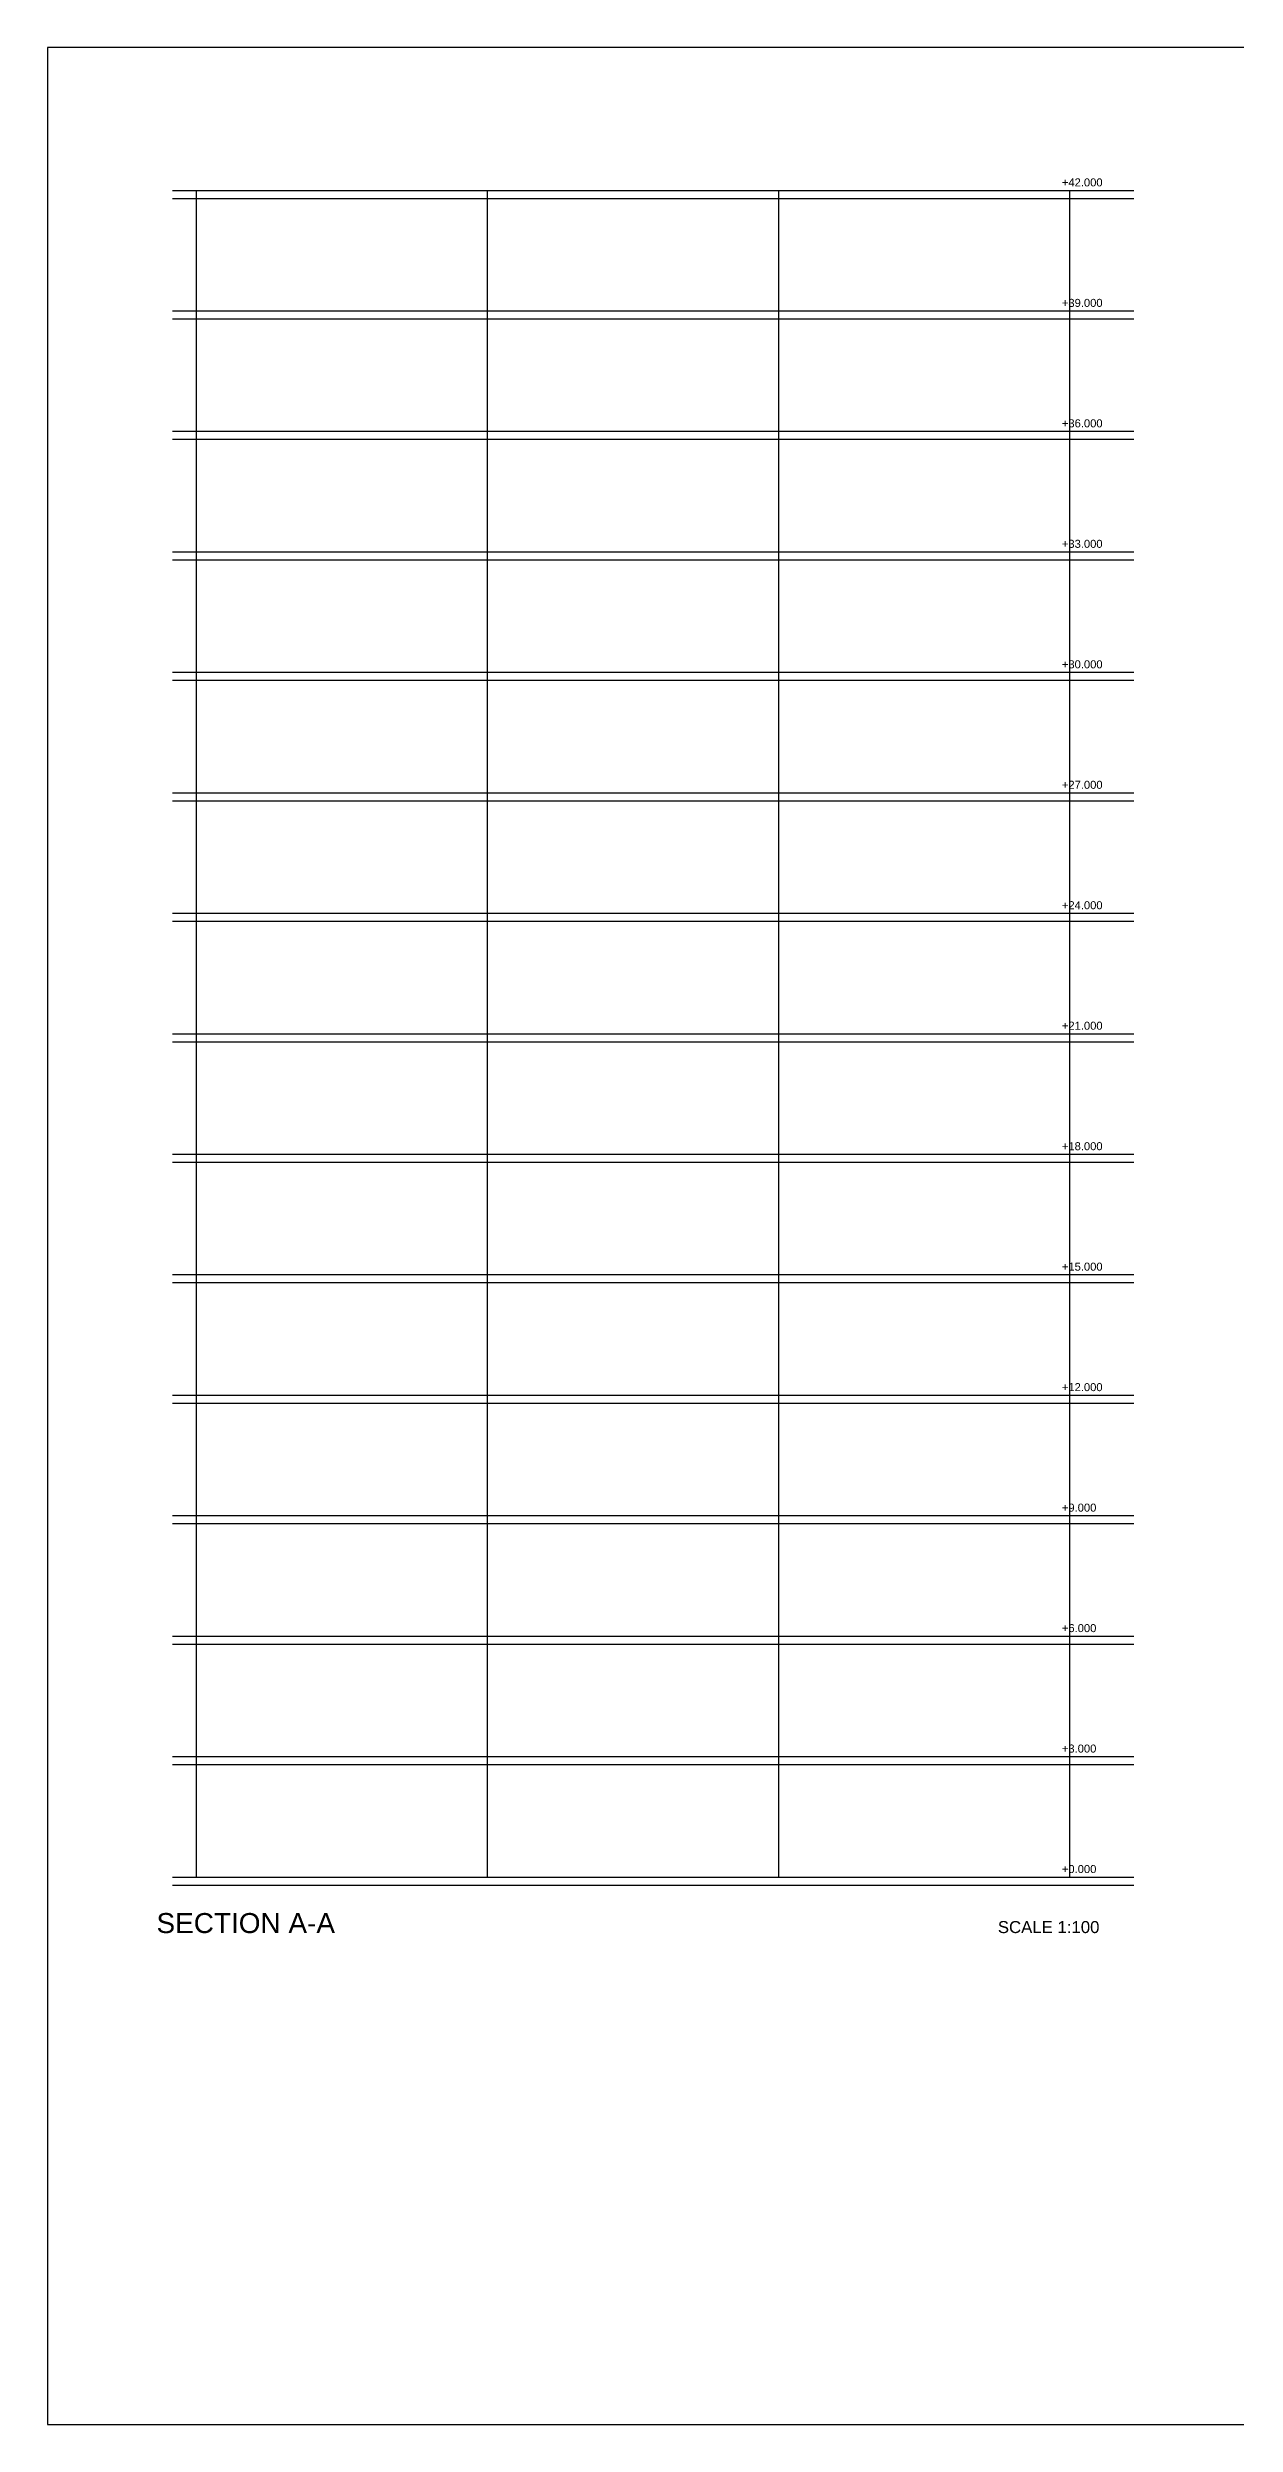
# Model space of a CAD drawing. Header units: millimetres. Extents: x 0 to 5841, y 0 to 594.
# Drawn here: x 4000 to 4297, y 0 to 594 of the extents above; entities that cross this region are included whole.
import ezdxf

# ---------------------------------------------------------------- set-up
doc = ezdxf.new("R2010")
doc.units = ezdxf.units.MM
for name, color, linetype in [('FRAME', 7, 'Continuous'), ('LEVEL', 7, 'Continuous'), ('SECTION', 7, 'Continuous'), ('TITLES', 7, 'Continuous')]:
    doc.layers.add(name, color=color, linetype=linetype)
doc.styles.add('Arial', font='arial.ttf')

msp = doc.modelspace()

# ---------------------------------------------------------------- linework, layer by layer
at = {"layer": 'FRAME'}
msp.add_lwpolyline([(4000, 0), (4841, 0), (4841, 594), (4000, 594)], close=True, dxfattribs=at)
at = {"layer": 'SECTION'}
for p, q in [((4031.23, 558.3), (4091.3, 558.3)), ((4031.23, 556.3), (4091.3, 556.3)), ((4037.23, 488.05), (4037.23, 558.3)), ((4091.3, 558.3), (4151.38, 558.3)), ((4091.3, 556.3), (4151.38, 556.3)), ((4110, 488.05), (4110, 558.3)), ((4151.38, 558.3), (4211.45, 558.3)), ((4151.38, 556.3), (4211.45, 556.3)), ((4182.76, 488.05), (4182.76, 558.3)), ((4211.45, 558.3), (4271.53, 558.3)), ((4211.45, 556.3), (4271.53, 556.3)), ((4255.53, 488.05), (4255.53, 558.3)), ((4031.23, 528.19), (4091.3, 528.19)), ((4031.23, 526.19), (4091.3, 526.19)), ((4091.3, 528.19), (4151.38, 528.19)), ((4091.3, 526.19), (4151.38, 526.19)), ((4151.38, 528.19), (4211.45, 528.19)), ((4151.38, 526.19), (4211.45, 526.19)), ((4211.45, 528.19), (4271.53, 528.19)), ((4211.45, 526.19), (4271.53, 526.19)), ((4031.23, 498.09), (4091.3, 498.09)), ((4031.23, 496.09), (4091.3, 496.09)), ((4091.3, 498.09), (4151.38, 498.09)), ((4091.3, 496.09), (4151.38, 496.09)), ((4151.38, 498.09), (4211.45, 498.09)), ((4151.38, 496.09), (4211.45, 496.09)), ((4211.45, 498.09), (4271.53, 498.09)), ((4211.45, 496.09), (4271.53, 496.09)), ((4037.23, 417.8), (4037.23, 488.05)), ((4110, 417.8), (4110, 488.05)), ((4182.76, 417.8), (4182.76, 488.05)), ((4255.53, 417.8), (4255.53, 488.05)), ((4031.23, 467.98), (4091.3, 467.98)), ((4031.23, 465.98), (4091.3, 465.98)), ((4091.3, 467.98), (4151.38, 467.98)), ((4091.3, 465.98), (4151.38, 465.98)), ((4151.38, 467.98), (4211.45, 467.98)), ((4151.38, 465.98), (4211.45, 465.98)), ((4211.45, 467.98), (4271.53, 467.98)), ((4211.45, 465.98), (4271.53, 465.98)), ((4031.23, 437.87), (4091.3, 437.87)), ((4031.23, 435.87), (4091.3, 435.87)), ((4091.3, 437.87), (4151.38, 437.87)), ((4091.3, 435.87), (4151.38, 435.87)), ((4151.38, 437.87), (4211.45, 437.87)), ((4151.38, 435.87), (4211.45, 435.87)), ((4211.45, 437.87), (4271.53, 437.87)), ((4211.45, 435.87), (4271.53, 435.87)), ((4037.23, 347.55), (4037.23, 417.8)), ((4110, 347.55), (4110, 417.8)), ((4182.76, 347.55), (4182.76, 417.8)), ((4255.53, 347.55), (4255.53, 417.8)), ((4031.23, 407.76), (4091.3, 407.76)), ((4031.23, 405.76), (4091.3, 405.76)), ((4091.3, 407.76), (4151.38, 407.76)), ((4091.3, 405.76), (4151.38, 405.76)), ((4151.38, 407.76), (4211.45, 407.76)), ((4151.38, 405.76), (4211.45, 405.76)), ((4211.45, 407.76), (4271.53, 407.76)), ((4211.45, 405.76), (4271.53, 405.76)), ((4031.23, 377.66), (4091.3, 377.66)), ((4031.23, 375.66), (4091.3, 375.66)), ((4091.3, 377.66), (4151.38, 377.66)), ((4091.3, 375.66), (4151.38, 375.66)), ((4151.38, 377.66), (4211.45, 377.66)), ((4151.38, 375.66), (4211.45, 375.66)), ((4211.45, 377.66), (4271.53, 377.66)), ((4211.45, 375.66), (4271.53, 375.66)), ((4031.23, 347.55), (4091.3, 347.55)), ((4031.23, 345.55), (4091.3, 345.55)), ((4037.23, 277.3), (4037.23, 347.55)), ((4091.3, 347.55), (4151.38, 347.55)), ((4091.3, 345.55), (4151.38, 345.55)), ((4110, 277.3), (4110, 347.55)), ((4151.38, 347.55), (4211.45, 347.55)), ((4151.38, 345.55), (4211.45, 345.55)), ((4182.76, 277.3), (4182.76, 347.55)), ((4211.45, 347.55), (4271.53, 347.55)), ((4211.45, 345.55), (4271.53, 345.55)), ((4255.53, 277.3), (4255.53, 347.55)), ((4031.23, 317.44), (4091.3, 317.44)), ((4031.23, 315.44), (4091.3, 315.44)), ((4091.3, 317.44), (4151.38, 317.44)), ((4091.3, 315.44), (4151.38, 315.44)), ((4151.38, 317.44), (4211.45, 317.44)), ((4151.38, 315.44), (4211.45, 315.44)), ((4211.45, 317.44), (4271.53, 317.44)), ((4211.45, 315.44), (4271.53, 315.44)), ((4031.23, 287.34), (4091.3, 287.34)), ((4031.23, 285.34), (4091.3, 285.34)), ((4091.3, 287.34), (4151.38, 287.34)), ((4091.3, 285.34), (4151.38, 285.34)), ((4151.38, 287.34), (4211.45, 287.34)), ((4151.38, 285.34), (4211.45, 285.34)), ((4211.45, 287.34), (4271.53, 287.34)), ((4211.45, 285.34), (4271.53, 285.34)), ((4037.23, 207.05), (4037.23, 277.3)), ((4110, 207.05), (4110, 277.3)), ((4182.76, 207.05), (4182.76, 277.3)), ((4255.53, 207.05), (4255.53, 277.3)), ((4031.23, 257.23), (4091.3, 257.23)), ((4091.3, 257.23), (4151.38, 257.23)), ((4151.38, 257.23), (4211.45, 257.23)), ((4211.45, 257.23), (4271.53, 257.23)), ((4031.23, 255.23), (4091.3, 255.23)), ((4091.3, 255.23), (4151.38, 255.23)), ((4151.38, 255.23), (4211.45, 255.23)), ((4211.45, 255.23), (4271.53, 255.23)), ((4031.23, 227.12), (4091.3, 227.12)), ((4091.3, 227.12), (4151.38, 227.12)), ((4151.38, 227.12), (4211.45, 227.12)), ((4211.45, 227.12), (4271.53, 227.12)), ((4031.23, 225.12), (4091.3, 225.12)), ((4091.3, 225.12), (4151.38, 225.12)), ((4151.38, 225.12), (4211.45, 225.12)), ((4211.45, 225.12), (4271.53, 225.12)), ((4037.23, 136.8), (4037.23, 207.05)), ((4110, 136.8), (4110, 207.05)), ((4182.76, 136.8), (4182.76, 207.05)), ((4255.53, 136.8), (4255.53, 207.05)), ((4031.23, 197.01), (4091.3, 197.01)), ((4091.3, 197.01), (4151.38, 197.01)), ((4151.38, 197.01), (4211.45, 197.01)), ((4211.45, 197.01), (4271.53, 197.01)), ((4031.23, 195.01), (4091.3, 195.01)), ((4091.3, 195.01), (4151.38, 195.01)), ((4151.38, 195.01), (4211.45, 195.01)), ((4211.45, 195.01), (4271.53, 195.01)), ((4031.23, 166.91), (4091.3, 166.91)), ((4091.3, 166.91), (4151.38, 166.91)), ((4151.38, 166.91), (4211.45, 166.91)), ((4211.45, 166.91), (4271.53, 166.91)), ((4031.23, 164.91), (4091.3, 164.91)), ((4091.3, 164.91), (4151.38, 164.91)), ((4151.38, 164.91), (4211.45, 164.91)), ((4211.45, 164.91), (4271.53, 164.91)), ((4031.23, 136.8), (4091.3, 136.8)), ((4091.3, 136.8), (4151.38, 136.8)), ((4151.38, 136.8), (4211.45, 136.8)), ((4211.45, 136.8), (4271.53, 136.8)), ((4031.23, 134.8), (4091.3, 134.8)), ((4091.3, 134.8), (4151.38, 134.8)), ((4151.38, 134.8), (4211.45, 134.8)), ((4211.45, 134.8), (4271.53, 134.8))]:
    msp.add_line(p, q, dxfattribs=at)

# ---------------------------------------------------------------- texts
at = {"layer": 'LEVEL', "style": 'Arial'}
for s, p in [('+42.000', (4253.53, 559.3)), ('+39.000', (4253.53, 529.19)), ('+36.000', (4253.53, 499.09)), ('+33.000', (4253.53, 468.98)), ('+30.000', (4253.53, 438.87)), ('+27.000', (4253.53, 408.76)), ('+24.000', (4253.53, 378.66)), ('+21.000', (4253.53, 348.55)), ('+18.000', (4253.53, 318.44)), ('+15.000', (4253.53, 288.34)), ('+12.000', (4253.53, 258.23)), ('+9.000', (4253.53, 228.12)), ('+6.000', (4253.53, 198.01)), ('+3.000', (4253.53, 167.91)), ('+0.000', (4253.53, 137.8))]:
    msp.add_text(s, height=2, dxfattribs=at).set_placement(p)
at = {"layer": 'TITLES', "style": 'Arial'}
for s, height, p in [('SECTION A-A', 5, (4027.23, 122.8)), ('SCALE 1:100', 3, (4237.53, 122.8))]:
    msp.add_text(s, height=height, dxfattribs=at).set_placement(p)

doc.saveas('drawing.dxf')
